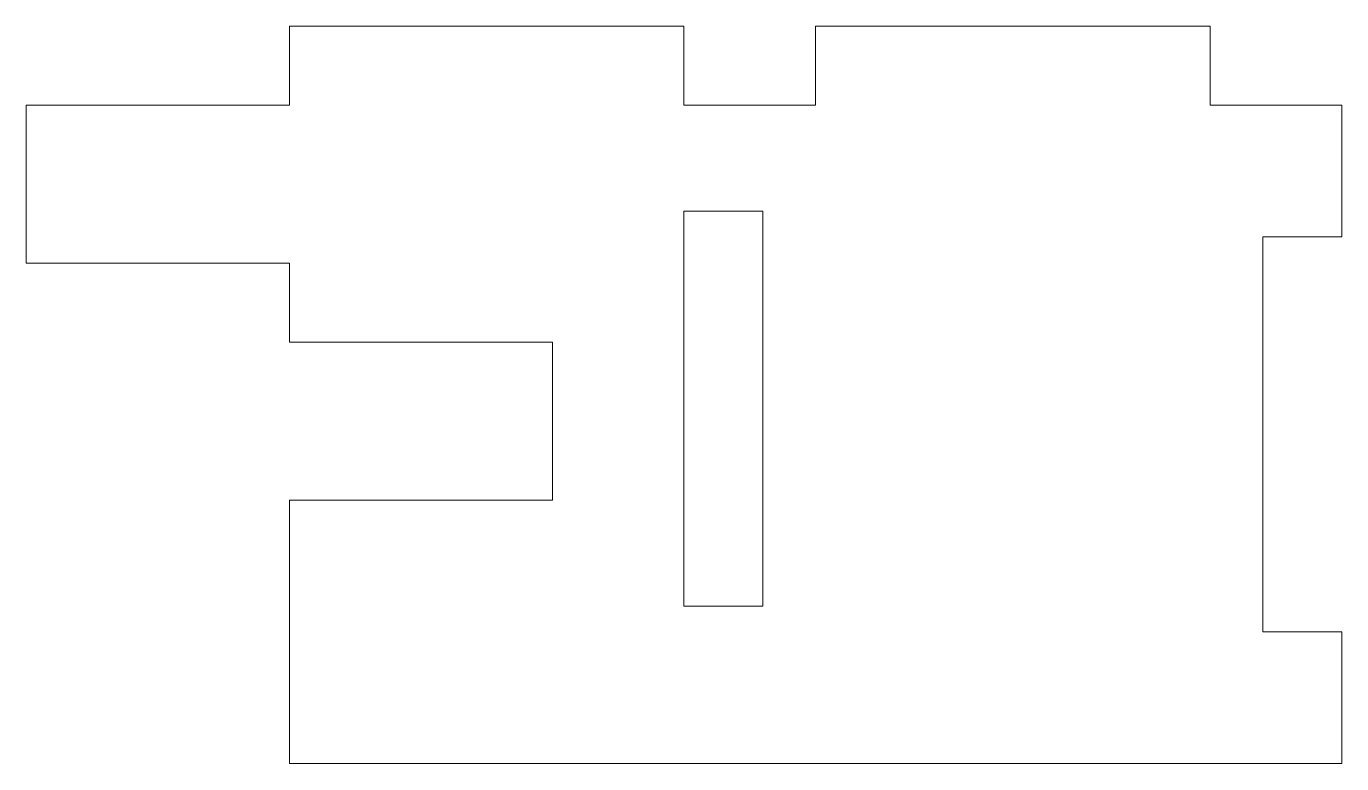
# Model space of a CAD drawing. Header units: millimetres. Extents: x -32.1 to 17.9, y -17.1 to 10.9.
import ezdxf

# ---------------------------------------------------------------- set-up
doc = ezdxf.new("R2010")
doc.units = ezdxf.units.MM

msp = doc.modelspace()

# ---------------------------------------------------------------- linework, layer by layer
at = {"color": 7, "linetype": 'Continuous', "lineweight": 15}
for p, q in [((-22.074, 7.863), (-22.074, 10.863)), ((-22.074, 10.863), (-7.074, 10.863)), ((-7.074, 10.863), (-7.074, 7.863)), ((-2.074, 10.863), (12.926, 10.863)), ((-2.074, 7.863), (-2.074, 10.863)), ((12.926, 10.863), (12.926, 7.863)), ((-32.074, 7.863), (-32.074, 1.863)), ((-22.074, 7.863), (-32.074, 7.863)), ((-2.074, 7.863), (-7.074, 7.863)), ((17.926, 7.863), (12.926, 7.863)), ((17.926, 7.863), (17.926, 2.863)), ((-4.074, 3.847), (-7.074, 3.847)), ((-7.074, -11.153), (-7.074, 3.847)), ((-4.074, -11.153), (-4.074, 3.847)), ((17.926, 2.863), (14.926, 2.863)), ((14.926, 2.863), (14.926, -12.137)), ((-22.074, 1.863), (-32.074, 1.863)), ((-22.074, -1.137), (-22.074, 1.863)), ((-22.074, -1.137), (-12.074, -1.137)), ((-12.074, -1.137), (-12.074, -7.137)), ((-22.074, -17.137), (-22.074, -7.137)), ((-22.074, -7.137), (-12.074, -7.137)), ((-4.074, -11.153), (-7.074, -11.153)), ((17.926, -12.137), (14.926, -12.137)), ((17.926, -12.137), (17.926, -17.137)), ((17.926, -17.137), (-22.074, -17.137))]:
    msp.add_line(p, q, dxfattribs=at)

doc.saveas('drawing.dxf')
